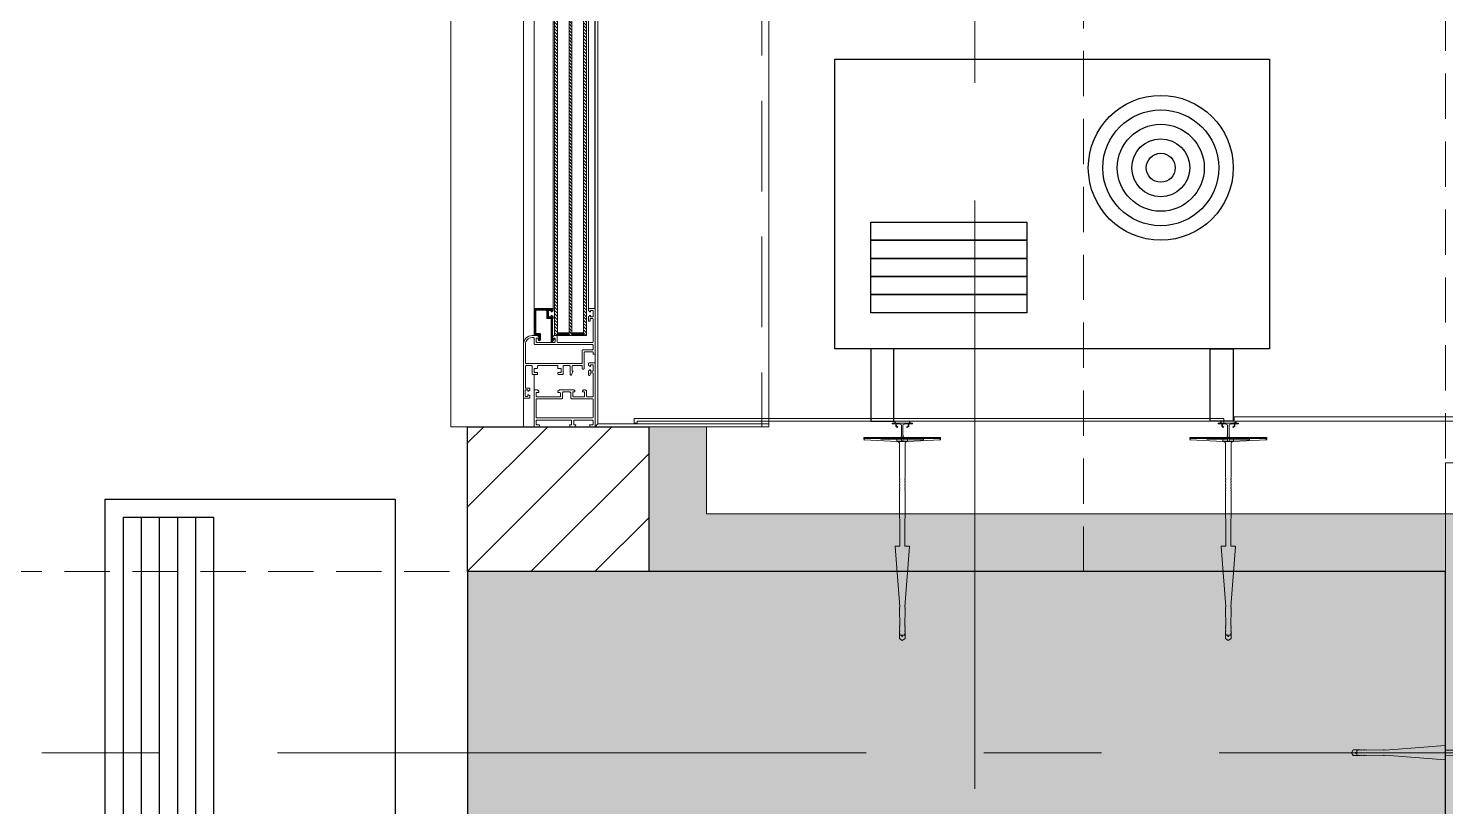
# Model space of a CAD drawing. Header units: centimetres. Extents: x 92587 to 105438, y -55119 to -48334.
# Drawn here: x 96618.5 to 96814.1, y -54104.8 to -53997.4 of the extents above; entities that cross this region are included whole.
import ezdxf

# ---------------------------------------------------------------- set-up
doc = ezdxf.new("R2010")
doc.units = ezdxf.units.CM
doc.header["$LTSCALE"] = 50
doc.header["$MEASUREMENT"] = 0
for name, pattern in [('AUSGEZOGEN', [0]), ('AXES', [2, 1.25, -0.25, 0.25, -0.25]), ('CACHE', [0.375, 0.25, -0.125]), ('CONTINU', [0]), ('CORNER', [20, 0, -20])]:
    doc.linetypes.add(name, pattern=pattern)
doc.layers.get('0').update_dxf_attribs({"color": 8})
for name, color, linetype in [('AXES', 10, 'AXES'), ('BETON COUPE', 3, 'CONTINU'), ('BETON TRAME', 252, 'Continuous'), ('BORD', 5, 'Continuous'), ('klima', 195, 'Continuous')]:
    doc.layers.add(name, color=color, linetype=linetype)
for name, color, linetype, lineweight in [('BETON CACHE', 4, 'CACHE', 5), ('ISOLATION', 252, 'Continuous', 0), ('MACONNERIE COUPE', 7, 'Continuous', 30), ('MACONNERIE HACHURE', 253, 'Continuous', 13), ('WD_Corner', 154, 'Continuous', 5), ('WD_Dowel', 154, 'Continuous', 5), ('WD_Text_Legende', 154, 'AUSGEZOGEN', 5), ('WINDOWS', 21, 'Continuous', 5)]:
    doc.layers.add(name, color=color, linetype=linetype, lineweight=lineweight)
doc.layers.add('WD_Assist1', color=6, linetype='CORNER', lineweight=0, plot=False)

# ---------------------------------------------------------------- blocks, each defined once
blk = doc.blocks.new('A$C1cd8c289')
at = {"layer": 'AXES', "lineweight": 5, "ltscale": 1.3}
for p, q in [((2040, -4150), (2040, -1058.41)), ((3195, -3235), (-1985, -3235))]:
    blk.add_line(p, q, dxfattribs=at)
blk = doc.blocks.new('DRITARE POS 1')
at = {"layer": 'WINDOWS', "transparency": 33554559}
h = blk.add_hatch(dxfattribs=at)
h.set_pattern_fill('ANSI31', color=256, angle=450)
h.set_pattern_definition([(135, (-46708.71279, -43842.46996), (-0.08838834765, -0.08838834765), [])])
h.paths.add_polyline_path([(-1.74, -12.58), (-1.74, -12.64), (-2.09, -12.64, -0.414214), (-2.15, -12.58), (-2.15, -12.21, -0.247394), (-2.13, -12.16, 1.657435), (-2.37, -12.03), (-2.37, -12.77, 0.414214), (-2.28, -12.86), (-1.81, -12.86, -0.414214), (-1.72, -12.95), (-1.72, -16, -0.414214), (-1.81, -16.09), (-3.16, -16.09, -0.414214), (-3.22, -16.03), (-3.22, -15.03, 0.414214), (-3.31, -14.93), (-3.76, -14.93, -0.414214), (-3.82, -14.88), (-3.82, -11.74, 0.737396), (-3.99, -11.69), (-4.23, -12.04, 0.603122), (-4.15, -12.19), (-4.08, -12.19, -0.414214), (-4.02, -12.25), (-4.02, -14.93), (-4.06, -14.93, 0.414214), (-4.12, -14.99), (-4.12, -15.19, 0.250765), (-4.09, -15.24), (-3.92, -15.37, 0.599022), (-3.84, -15.33), (-3.84, -15.25, -0.414214), (-3.78, -15.19), (-3.52, -15.19, -0.414214), (-3.46, -15.25), (-3.46, -16, -0.414214), (-3.52, -16.05), (-3.78, -16.05, -0.414214), (-3.84, -16), (-3.84, -15.92, 0.599022), (-3.92, -15.88), (-4.09, -16.01, 0.250765), (-4.12, -16.05), (-4.12, -16.26, 0.414214), (-4.06, -16.31), (-1.55, -16.31, 0.414214), (-1.5, -16.26), (-1.5, -12.64), (-1.5, -12.58)])
at = {"layer": 'WINDOWS'}
h = blk.add_hatch(dxfattribs=at)
h.set_pattern_fill('ANSI31', color=140, scale=2.5, angle=450)
h.set_pattern_definition([(135, (-46708.9128, -43897.46996), (-0.2209708691, -0.2209708691), [])])
h.paths.add_polyline_path([(-8.71, -124.96), (-8.71, -12.58), (-8.31, -12.58), (-8.31, -124.96)])
h.paths.add_polyline_path([(-6.71, -124.96), (-6.71, -12.58), (-6.31, -12.58), (-6.31, -124.96)])
h.paths.add_polyline_path([(-4.71, -124.96), (-4.71, -12.58), (-4.31, -12.58), (-4.31, -124.96)])
at = {"layer": 'WINDOWS', "transparency": 33554559}
h = blk.add_hatch(dxfattribs=at)
h.set_pattern_fill('ANSI31', color=140, angle=450)
h.set_pattern_definition([(135, (-46708.90849, -43880.46996), (-0.08838834765, -0.08838834765), [])])
h.paths.add_polyline_path([(-6.71, -12.58), (-8.31, -12.58), (-8.31, -12.98), (-6.71, -12.98)])
h.paths.add_polyline_path([(-4.71, -12.58), (-6.31, -12.58), (-6.31, -12.98), (-4.71, -12.98)])
h.paths.add_polyline_path([(-6.71, -124.56), (-8.31, -124.56), (-8.31, -124.96), (-6.71, -124.96)])
h.paths.add_polyline_path([(-4.71, -124.56), (-6.31, -124.56), (-6.31, -124.96), (-4.71, -124.96)])
at = {"layer": 'WINDOWS', "color": 165, "linetype": 'CACHE'}
blk.add_line((-32.9, -270), (-32.9, 0), dxfattribs=at)
at = {"layer": 'WINDOWS'}
for p, q in [((-1.5, -4.97), (-1.5, -7.22)), ((-9.9, -8.75), (-9.9, -10.08)), ((-0.01, -11.48), (0, -126.13)), ((-9.89, -16.28), (-9.89, -121.28)), ((-9, -16.26), (-9, -121.28)), ((-4.11, -121.28), (-4.12, -16.26)), ((-1.5, -16.26), (-1.49, -121.28))]:
    blk.add_line(p, q, dxfattribs=at)
at = {"layer": 'WINDOWS', "color": 165}
for points in [[(-9.9, 0), (-9.9, -270), (-33.9, -270), (-33.9, 0)], [(-9.9, 0), (-33.9, 0), (-33.9, -0.4), (-10.3, -0.4)], [(-10.3, -269.6), (-10.3, -0.4), (-9.9, 0), (-9.9, -270)], [(0, 0), (0, -270), (10, -270), (10, 0)]]:
    blk.add_lwpolyline(points, close=True, dxfattribs=at)
at = {"layer": 'WINDOWS'}
for points in [[(-7.08, -5), (-7.02, -5.06, 0.198912), (-6.98, -5.08), (-4.97, -5.08, 0.198912), (-4.93, -5.06), (-4.78, -4.91, 0.198912), (-4.76, -4.87), (-4.76, -4.8, 0.414214), (-4.82, -4.74), (-5.01, -4.74, -0.340481), (-5.14, -4.65), (-5.14, -4.24, -0.414214), (-5.04, -4.14), (-1.87, -4.14, -0.414214), (-1.78, -4.24), (-1.78, -4.65, -0.414214), (-1.87, -4.74), (-2.09, -4.74, 0.414214), (-2.15, -4.8), (-2.15, -4.87, 0.198912), (-2.13, -4.91), (-1.98, -5.06, 0.198912), (-1.94, -5.08), (-1.55, -5.08, 0.414214), (-1.5, -5.02), (-1.5, -0.06, 0.414214), (-1.55, 0), (-2.13, 0, 0.322823), (-2.19, -0.04), (-2.24, -0.21, 0.511918), (-2.19, -0.28), (-1.87, -0.28, -0.414214), (-1.78, -0.37), (-1.78, -0.84, -0.414214), (-1.87, -0.93), (-6.57, -0.93, -0.414214), (-6.67, -0.84), (-6.67, -0.37, -0.414214), (-6.57, -0.28), (-6.44, -0.28, 0.511918), (-6.39, -0.21), (-6.45, -0.04, 0.322823), (-6.5, 0), (-7.12, 0, 0.322823), (-7.17, -0.04), (-7.23, -0.21, 0.511918), (-7.17, -0.28), (-7.04, -0.28, -0.414214), (-6.95, -0.37), (-6.95, -0.84, -0.414214), (-7.04, -0.93), (-9.52, -0.93, -0.414214), (-9.62, -0.84), (-9.62, -0.37, -0.414214), (-9.52, -0.28), (-9.21, -0.28, 0.511918), (-9.15, -0.21), (-9.21, -0.04, 0.322823), (-9.26, 0), (-9.84, 0, 0.414214), (-9.9, -0.06), (-9.9, -8.75, 0.414214), (-9.84, -8.81), (-9.06, -8.81, 0.414214), (-9, -8.75), (-9, -8.51, 0.250765), (-9.03, -8.47), (-9.19, -8.35, 0.599022), (-9.28, -8.4), (-9.28, -8.51, -0.414214), (-9.34, -8.57), (-9.6, -8.57, -0.414214), (-9.65, -8.51), (-9.65, -7.73, -0.414214), (-9.6, -7.67), (-9.34, -7.67, -0.414214), (-9.28, -7.73), (-9.28, -7.8, 0.599022), (-9.19, -7.85), (-9.03, -7.74, 0.250765), (-9, -7.69), (-9, -7.16, 1), (-9.21, -7.16), (-9.21, -7.37, -0.414214), (-9.26, -7.43), (-9.56, -7.43, -0.414214), (-9.62, -7.37), (-9.62, -4.2, -0.414214), (-9.56, -4.14), (-8.83, -4.14, -0.414214), (-8.74, -4.24), (-8.74, -4.89, 0.414214), (-8.55, -5.08), (-8.3, -5.08, 0.198912), (-8.26, -5.06), (-8.2, -5, 0.198912), (-8.18, -4.96), (-8.18, -4.85, 0.414214), (-8.24, -4.8), (-8.4, -4.8, -0.414214), (-8.46, -4.74), (-8.46, -4.24, -0.414214), (-8.37, -4.14), (-6.91, -4.14, -0.414214), (-6.82, -4.24), (-6.82, -4.74, -0.414214), (-6.87, -4.8), (-7.04, -4.8, 0.414214), (-7.1, -4.85), (-7.1, -4.96, 0.198912)], [(0, -4.01, 0.414214), (-0.06, -3.96), (-0.84, -3.96, 0.414214), (-0.9, -4.01), (-0.9, -4.22, 0.250765), (-0.88, -4.27), (-0.71, -4.4, 0.599022), (-0.62, -4.35), (-0.62, -4.26, -0.414214), (-0.56, -4.2), (-0.3, -4.2, -0.414214), (-0.25, -4.26), (-0.25, -5.04, -0.414214), (-0.3, -5.1), (-0.56, -5.1, -0.414214), (-0.62, -5.04), (-0.62, -4.95, 0.599022), (-0.71, -4.9), (-0.88, -5.03, 0.250765), (-0.9, -5.08), (-0.9, -5.28, 0.414214), (-0.84, -5.34), (-0.34, -5.34, -0.414214), (-0.28, -5.39), (-0.28, -8.34, -0.414214), (-0.38, -8.44), (-1.12, -8.44, -0.414214), (-1.22, -8.34), (-1.22, -7.32, 0.414214), (-1.31, -7.22), (-1.87, -7.22, 0.414214), (-1.96, -7.32), (-1.96, -7.45, 0.414214), (-1.91, -7.5), (-1.55, -7.5, -0.414214), (-1.5, -7.56), (-1.5, -8.01, -0.414214), (-1.55, -8.06), (-1.91, -8.06, 0.414214), (-1.96, -8.12), (-1.96, -8.38, -0.414214), (-2.02, -8.44), (-4.71, -8.44, -0.414214), (-4.76, -8.38), (-4.76, -8.12, 0.414214), (-4.82, -8.06), (-5.17, -8.06, -0.414214), (-5.23, -8.01), (-5.23, -7.56, -0.414214), (-5.17, -7.5), (-4.82, -7.5, 0.414214), (-4.76, -7.45), (-4.76, -7.32, 0.414214), (-4.86, -7.22), (-5.42, -7.22, 0.414214), (-5.51, -7.32), (-5.51, -8.34, -0.414214), (-5.6, -8.44), (-6.39, -8.44, -0.414214), (-6.48, -8.34), (-6.48, -7.22, 0.809546), (-6.66, -7.19), (-6.85, -7.61, 0.543142), (-6.8, -7.69, -0.414214), (-6.74, -7.75), (-6.74, -8.34, -0.414214), (-6.84, -8.44), (-8.07, -8.44, -0.414214), (-8.12, -8.38), (-8.12, -8.03, 0.414214), (-8.18, -7.97), (-8.35, -7.97, 0.414214), (-8.4, -8.03), (-8.4, -10.25, -0.414214), (-8.5, -10.34), (-9.56, -10.34, -0.414214), (-9.62, -10.29), (-9.62, -10.08, 0.414214), (-9.67, -10.02), (-9.84, -10.02, 0.414214), (-9.9, -10.08), (-9.9, -16.26, 0.414214), (-9.84, -16.31), (-9.06, -16.31, 0.414214), (-9, -16.26), (-9, -16.05, 0.250765), (-9.03, -16.01), (-9.19, -15.88, 0.599022), (-9.28, -15.92), (-9.28, -16.02, -0.414214), (-9.34, -16.07), (-9.6, -16.07, -0.414214), (-9.65, -16.02), (-9.65, -15.23, -0.414214), (-9.6, -15.18), (-9.34, -15.18, -0.414214), (-9.28, -15.23), (-9.28, -15.33, 0.599022), (-9.19, -15.37), (-9.03, -15.24, 0.250765), (-9, -15.19), (-9, -14.62, 0.414214), (-9.06, -14.56), (-9.15, -14.56, 0.414214), (-9.21, -14.62), (-9.21, -14.88, -0.414214), (-9.26, -14.93), (-9.56, -14.93, -0.414214), (-9.62, -14.88), (-9.62, -11.7, -0.414214), (-9.56, -11.65), (-4.73, -11.65, -0.414214), (-4.68, -11.7), (-4.68, -12.53, 0.414214), (-4.62, -12.58), (-4.23, -12.58, 0.198912), (-4.19, -12.56), (-4.04, -12.41, 0.198912), (-4.02, -12.37), (-4.02, -12.3, 0.414214), (-4.08, -12.25), (-4.3, -12.25, -0.414214), (-4.4, -12.15), (-4.4, -11.74, -0.414214), (-4.3, -11.65), (-1.87, -11.65, -0.414214), (-1.78, -11.74), (-1.78, -12.15, -0.414214), (-1.87, -12.25), (-2.09, -12.25, 0.414214), (-2.15, -12.3), (-2.15, -12.37, 0.198912), (-2.13, -12.41), (-1.98, -12.56, 0.198912), (-1.94, -12.58), (-1.22, -12.58, 0.414214), (0, -11.37)], [(-1.5, -12.21, 0.414214), (-1.4, -12.3), (-1.18, -12.3), (-1.18, -12.3, 0.414214), (-0.28, -11.37), (-0.28, -8.77, 0.414214), (-0.34, -8.72), (-8.07, -8.72, 0.414214), (-8.12, -8.77), (-8.12, -10.53, -0.414214), (-8.22, -10.62), (-9.52, -10.62, 0.414214), (-9.62, -10.71), (-9.62, -11.27, 0.414214), (-9.52, -11.37), (-1.59, -11.37, -0.414214), (-1.5, -11.46)], [(-1.74, -12.64), (-2.09, -12.64, -0.414214), (-2.15, -12.58), (-2.15, -12.21, -0.247394), (-2.13, -12.16, 1.657435), (-2.37, -12.03), (-2.37, -12.77, 0.414214), (-2.28, -12.86), (-1.81, -12.86, -0.414214), (-1.72, -12.95), (-1.72, -16, -0.414214), (-1.81, -16.09), (-3.16, -16.09, -0.414214), (-3.22, -16.03), (-3.22, -15.03, 0.414214), (-3.31, -14.93), (-3.76, -14.93, -0.414214), (-3.82, -14.88), (-3.82, -11.74, 0.737396), (-3.99, -11.69), (-4.23, -12.04, 0.603122), (-4.15, -12.19), (-4.08, -12.19, -0.414214), (-4.02, -12.25), (-4.02, -14.93), (-4.06, -14.93, 0.414214), (-4.12, -14.99), (-4.12, -15.19, 0.250765), (-4.09, -15.24), (-3.92, -15.37, 0.599022), (-3.84, -15.33), (-3.84, -15.25, -0.414214), (-3.78, -15.19), (-3.52, -15.19, -0.414214), (-3.46, -15.25), (-3.46, -16, -0.414214), (-3.52, -16.05), (-3.78, -16.05, -0.414214), (-3.84, -16), (-3.84, -15.92, 0.599022), (-3.92, -15.88), (-4.09, -16.01, 0.250765), (-4.12, -16.05), (-4.12, -16.26, 0.414214), (-4.06, -16.31), (-1.55, -16.31, 0.414214), (-1.5, -16.26), (-1.5, -12.64), (-1.5, -12.58), (-1.74, -12.58)]]:
    blk.add_lwpolyline(points, format="xyb", close=True, dxfattribs=at)
for points in [[(-9.9, -270), (-9.9, 0), (0, 0), (0, -270)], [(-1.78, -1.27), (-1.83, -1.21), (-9.56, -1.21), (-9.62, -1.27), (-9.62, -3.81), (-9.56, -3.86), (-6.63, -3.86), (-6.54, -3.96), (-6.54, -4.7), (-6.44, -4.8), (-5.51, -4.8), (-5.42, -4.7), (-5.42, -3.96), (-5.32, -3.86), (-1.83, -3.86), (-1.78, -3.81)]]:
    blk.add_lwpolyline(points, close=True, dxfattribs=at)
at = {"layer": 'WINDOWS', "color": 140}
for points in [[(-8.71, -124.96), (-8.71, -12.58), (-8.31, -12.58), (-8.31, -124.96)], [(-6.71, -12.58), (-8.31, -12.58), (-8.31, -12.98), (-6.71, -12.98)], [(-6.71, -124.96), (-6.71, -12.58), (-6.31, -12.58), (-6.31, -124.96)], [(-4.71, -12.58), (-6.31, -12.58), (-6.31, -12.98), (-4.71, -12.98)], [(-4.71, -124.96), (-4.71, -12.58), (-4.31, -12.58), (-4.31, -124.96)]]:
    blk.add_lwpolyline(points, close=True, dxfattribs=at)
blk = doc.blocks.new('ankeri')
at = {"layer": 'WD_Assist1'}
for p, q in [((-2.32, 5.2), (-2.54, 0.59)), ((-2.22, 5.3), (-2.32, 5.2)), ((-2, 5.3), (-2.22, 5.3)), ((-2, -5.3), (-2, 5.3)), ((-29.75, 0.39), (-30, 0)), ((-30, 0), (-29.75, -0.39)), ((-2.76, 0.39), (-29.75, 0.39)), ((-2.54, 0.59), (-2.76, 0.39)), ((-29.75, -0.39), (-2.76, -0.39)), ((-2.76, -0.39), (-2.54, -0.59)), ((-2.54, -0.59), (-2.32, -5.2)), ((-2.32, -5.2), (-2.22, -5.3)), ((-2.22, -5.3), (-2, -5.3))]:
    blk.add_line(p, q, dxfattribs=at)
at = {"layer": 'WD_Corner', "lineweight": 5}
blk.add_lwpolyline([(-2, 0.1), (-1.85, 0.1, -1), (-1.75, 0.1), (-0.25, 0.1, 0.185242), (-0.1, 0.55), (-0.1, 0.72), (-0.15, 0.73), (-0.15, 0.74), (-0.1, 0.75), (-0.1, 0.85), (-0.3, 0.85), (-0.3, 0.8), (-0.32, 0.8), (-0.33, 0.85), (-0.38, 0.85), (-0.5, 0.73), (-0.47, 0.68), (-0.48, 0.68), (-0.53, 0.7), (-0.54, 0.69), (-0.51, 0.65), (-0.54, 0.62), (-0.61, 0.69), (-0.4, 0.9), (-0.1, 0.9), (-0.1, 1.4), (0, 1.4), (0.05, 1.2), (0, 1.2), (0.05, 1.1), (0, 1.1), (0.25, 1), (0, 1), (0, -1), (0.25, -1), (0, -1.1), (0.05, -1.1), (0, -1.2), (0.05, -1.2), (0, -1.4), (-0.1, -1.4), (-0.1, -0.9), (-0.4, -0.9), (-0.61, -0.69), (-0.54, -0.62), (-0.51, -0.65), (-0.54, -0.69), (-0.53, -0.7), (-0.48, -0.68), (-0.47, -0.68), (-0.5, -0.73), (-0.38, -0.85), (-0.33, -0.85), (-0.32, -0.8), (-0.3, -0.8), (-0.3, -0.85), (-0.1, -0.85), (-0.1, -0.75), (-0.15, -0.74), (-0.15, -0.73), (-0.1, -0.72), (-0.1, -0.55, 0.185242), (-0.25, -0.1), (-1.75, -0.1, -1), (-1.85, -0.1), (-2, -0.1)], format="xyb", close=True, dxfattribs=at)
at = {"layer": 'WD_Dowel'}
for p, q in [((-2.32, 5.2), (-2.54, 0.74)), ((-2, 5.3), (-2.22, 5.3)), ((-2.11, 5.3), (-2.11, -5.3)), ((-2, 5.3), (-2, -5.3)), ((-2.11, 2.94), (-2.32, 2.94)), ((-2.32, 2.94), (-2.32, 0.74)), ((-29.75, 0.39), (-30, 0)), ((-30, 0), (-29.75, -0.39)), ((-28.88, 0.39), (-29.75, 0.39)), ((-29.47, 0.05), (-29.25, 0.09)), ((-29.47, 0.05), (-29.47, -0.05)), ((-29.25, 0.29), (-29.04, 0.37)), ((-29.25, 0.29), (-29.25, -0.29)), ((-28.88, 0.39), (-29.04, 0.34)), ((-29.04, 0.34), (-29.04, 0.37)), ((-28.82, 0.39), (-28.88, 0.39)), ((-28.82, 0.39), (-28.82, 0.34)), ((-28.82, 0.34), (-28.66, 0.39)), ((-28.61, 0.39), (-28.66, 0.39)), ((-28.61, 0.39), (-28.66, 0.39)), ((-28.61, 0.39), (-28.61, 0.34)), ((-28.61, 0.34), (-28.44, 0.39)), ((-28.39, 0.39), (-28.44, 0.39)), ((-28.39, 0.39), (-28.39, 0.34)), ((-28.39, 0.34), (-28.23, 0.39)), ((-28.17, 0.39), (-28.23, 0.39)), ((-28.17, 0.39), (-28.17, 0.34)), ((-28.17, 0.34), (-28.01, 0.39)), ((-27.96, 0.39), (-28.01, 0.39)), ((-27.96, 0.39), (-27.96, 0.34)), ((-27.96, 0.34), (-25.61, 0.39)), ((-25.56, 0.39), (-25.61, 0.39)), ((-25.56, 0.39), (-25.56, 0.34)), ((-25.56, 0.34), (-25.4, 0.39)), ((-25.34, 0.39), (-25.4, 0.39)), ((-25.34, 0.34), (-17.05, 0.99)), ((-25.34, 0.39), (-25.34, 0.34)), ((-17, 0.99), (-17.05, 0.99)), ((-17, 0.99), (-17, 0.34)), ((-17, 0.34), (-9.36, 0.39)), ((-9.3, 0.39), (-9.36, 0.39)), ((-9.3, 0.39), (-9.3, 0.34)), ((-9.3, 0.34), (-9.14, 0.39)), ((-9.09, 0.39), (-9.14, 0.39)), ((-9.09, 0.39), (-9.09, 0.34)), ((-9.09, 0.34), (-8.93, 0.39)), ((-8.87, 0.39), (-8.93, 0.39)), ((-8.87, 0.39), (-8.87, 0.34)), ((-8.87, 0.34), (-8.71, 0.39)), ((-8.66, 0.39), (-8.71, 0.39)), ((-8.66, 0.39), (-8.66, 0.34)), ((-8.66, 0.34), (-8.5, 0.39)), ((-8.44, 0.39), (-8.5, 0.39)), ((-8.44, 0.39), (-8.44, 0.34)), ((-8.44, 0.34), (-8.28, 0.39)), ((-8.23, 0.39), (-8.28, 0.39)), ((-8.23, 0.39), (-8.23, 0.34)), ((-8.23, 0.34), (-8.06, 0.39)), ((-8.01, 0.39), (-8.06, 0.39)), ((-8.01, 0.39), (-8.01, 0.34)), ((-8.01, 0.34), (-7.85, 0.39)), ((-7.79, 0.39), (-7.85, 0.39)), ((-7.79, 0.39), (-7.79, 0.34)), ((-7.79, 0.34), (-7.63, 0.39)), ((-7.58, 0.39), (-7.63, 0.39)), ((-7.58, 0.39), (-7.58, 0.34)), ((-7.58, 0.34), (-7.42, 0.39)), ((-7.42, 0.39), (-2.76, 0.39)), ((-2.54, 0.74), (-2.54, -0.74)), ((-2.54, 0.74), (-2.11, 0.74)), ((-2.11, 0.1), (-2.54, 0.1)), ((-2.32, 0.1), (-2.32, 0.74)), ((-29.75, -0.39), (-28.88, -0.39)), ((-29.25, -0.1), (-29.47, -0.05)), ((-29.25, -0.29), (-29.04, -0.37)), ((-29.04, -0.37), (-29.04, -0.34)), ((-29.04, -0.34), (-28.88, -0.39)), ((-28.82, -0.39), (-28.88, -0.39)), ((-28.82, -0.39), (-28.82, -0.34)), ((-28.82, -0.34), (-28.66, -0.39)), ((-28.61, -0.39), (-28.66, -0.39)), ((-28.61, -0.39), (-28.61, -0.34)), ((-28.61, -0.34), (-28.44, -0.39)), ((-28.39, -0.39), (-28.44, -0.39)), ((-28.39, -0.39), (-28.39, -0.34)), ((-28.39, -0.34), (-28.23, -0.39)), ((-28.17, -0.39), (-28.23, -0.39)), ((-28.17, -0.39), (-28.17, -0.34)), ((-28.17, -0.34), (-28.01, -0.39)), ((-27.96, -0.39), (-28.01, -0.39)), ((-27.96, -0.39), (-27.96, -0.34)), ((-27.96, -0.34), (-25.61, -0.39)), ((-25.56, -0.39), (-25.61, -0.39)), ((-25.56, -0.39), (-25.56, -0.34)), ((-25.56, -0.34), (-25.4, -0.39)), ((-25.34, -0.39), (-25.4, -0.39)), ((-25.34, -0.39), (-25.34, -0.34)), ((-25.34, -0.34), (-17.05, -0.99)), ((-17, -0.99), (-17.05, -0.99)), ((-17, -0.99), (-17, -0.34)), ((-17, -0.34), (-9.36, -0.39)), ((-9.3, -0.39), (-9.36, -0.39)), ((-9.3, -0.39), (-9.3, -0.34)), ((-9.3, -0.34), (-9.14, -0.39)), ((-9.09, -0.39), (-9.14, -0.39)), ((-9.09, -0.39), (-9.09, -0.34)), ((-9.09, -0.34), (-8.93, -0.39)), ((-8.87, -0.39), (-8.93, -0.39)), ((-8.87, -0.39), (-8.87, -0.34)), ((-8.87, -0.34), (-8.71, -0.39)), ((-8.66, -0.39), (-8.71, -0.39)), ((-8.66, -0.39), (-8.66, -0.34)), ((-8.66, -0.34), (-8.5, -0.39)), ((-8.44, -0.39), (-8.5, -0.39)), ((-8.44, -0.39), (-8.44, -0.34)), ((-8.44, -0.34), (-8.28, -0.39)), ((-8.23, -0.39), (-8.28, -0.39)), ((-8.23, -0.39), (-8.23, -0.34)), ((-8.23, -0.34), (-8.06, -0.39)), ((-8.01, -0.39), (-8.06, -0.39)), ((-8.01, -0.39), (-8.01, -0.34)), ((-8.01, -0.34), (-7.85, -0.39)), ((-7.79, -0.39), (-7.85, -0.39)), ((-7.79, -0.39), (-7.79, -0.34)), ((-7.79, -0.34), (-7.63, -0.39)), ((-7.58, -0.39), (-7.63, -0.39)), ((-7.58, -0.39), (-7.58, -0.34)), ((-7.58, -0.34), (-7.42, -0.39)), ((-7.42, -0.39), (-2.76, -0.39)), ((-2.11, -0.1), (-2.54, -0.1)), ((-2.54, -0.74), (-2.11, -0.74)), ((-2.54, -0.74), (-2.32, -5.2)), ((-2.32, -0.74), (-2.32, -0.1)), ((-2.22, -2.94), (-2.32, -0.74)), ((-2.11, -2.94), (-2.22, -2.94)), ((-2, -5.3), (-2.22, -5.3))]:
    blk.add_line(p, q, dxfattribs=at)
for centre, major_axis, start_param, end_param in [((-2.22, 5.2), (0.108, 0), 1.570796, 3.141593), ((-2.76, 0.59), (0.216, 0), -1.570795, 0), ((-2.76, -0.59), (-0.216, 0), 3.141593, 4.712389), ((-2.22, -5.2), (0.108, 0), 3.141593, 4.712389)]:
    blk.add_ellipse(centre, major_axis=major_axis, ratio=0.909091, start_param=start_param, end_param=end_param, dxfattribs=at)

msp = doc.modelspace()

# ---------------------------------------------------------------- hatches: boundary and pattern name
at = {"layer": 'BETON TRAME', "transparency": 33554559}
h = msp.add_hatch(color=256, dxfattribs=at)
h.dxf.hatch_style = 1
h.paths.add_polyline_path([(95944.11, -52797.36), (95979.11, -52797.36), (95979.11, -53447.36), (95944.11, -53447.36), (95944.11, -53272.36), (95484.11, -53272.36), (95484.11, -53447.36), (95449.11, -53447.36), (95449.11, -52797.36), (95484.11, -52797.36), (95484.11, -53232.36), (95694.11, -53232.36), (95694.11, -52902.36), (95734.11, -52902.36), (95734.11, -53232.36), (95944.11, -53232.36)])
h.paths.add_polyline_path([(96814.11, -54122.36), (96814.11, -54072.36), (96679.11, -54072.36), (96679.11, -54122.36)])
h.paths.add_polyline_path([(96079.11, -54122.36), (96079.11, -54072.36), (95944.11, -54072.36), (95944.11, -54122.36)])
h.paths.add_polyline_path([(95484.11, -54122.36), (95484.11, -54072.36), (95349.11, -54072.36), (95349.11, -54122.36)])
h.paths.add_polyline_path([(94749.11, -54122.36), (94749.11, -54072.36), (94614.11, -54072.36), (94614.11, -54122.36)])
h.paths.add_polyline_path([(94749.11, -53447.36), (94749.11, -53397.36), (94614.11, -53397.36), (94614.11, -53447.36)])
h.paths.add_polyline_path([(96814.11, -53447.36), (96814.11, -53397.36), (96679.11, -53397.36), (96679.11, -53447.36)])
h.paths.add_polyline_path([(96814.11, -52847.36), (96814.11, -52797.36), (96679.11, -52797.36), (96679.11, -52847.36)])
h.paths.add_polyline_path([(94749.11, -52847.36), (94749.11, -52797.36), (94614.11, -52797.36), (94614.11, -52847.36)])
h.paths.add_polyline_path([(94749.11, -52107.36), (94749.11, -52057.36), (94614.11, -52057.36), (94614.11, -52107.36)])
h.paths.add_polyline_path([(96679.11, -52057.36), (96679.11, -52107.36), (96814.11, -52107.36), (96814.11, -52057.36)])
h.paths.add_polyline_path([(95984.11, -52107.36), (95984.11, -52057.36), (95874.11, -52057.36), (95874.11, -52107.36)])
h.paths.add_polyline_path([(95554.11, -52107.36), (95554.11, -52057.36), (95444.11, -52057.36), (95444.11, -52107.36)])
h.paths.add_polyline_path([(95579.11, -52057.36), (95554.11, -52057.36), (95554.11, -52562.36), (95579.11, -52562.36)])
h.paths.add_polyline_path([(95874.11, -52057.36), (95849.11, -52057.36), (95849.11, -52562.36), (95874.11, -52562.36)])
at = {"layer": 'ISOLATION', "transparency": 33554687}
h = msp.add_hatch(dxfattribs=at)
h.set_pattern_fill('INSUL', color=256, scale=10, angle=45)
h.set_pattern_definition([(45, (95325.019, -52616.9036), (-2.6516504, 2.6516504), []), (45, (95324.1353, -52616.0197), (-2.6516504, 2.6516504), [1.25, -1.25]), (45, (95323.2514, -52615.136), (-2.6516504, 2.6516504), [1.25, -1.25])])
h.paths.add_polyline_path([(96712.11, -54052.36), (96712.11, -54064.36), (96822.11, -54064.36), (96822.11, -54130.36), (96712.11, -54130.36), (96712.11, -54195.36), (96624.11, -54195.36), (96624.11, -54187.36), (96704.11, -54187.36), (96704.11, -54122.36), (96814.11, -54122.36), (96814.11, -54072.36), (96704.11, -54072.36), (96704.11, -54052.36)])
at = {"layer": 'MACONNERIE HACHURE'}
h = msp.add_hatch(dxfattribs=at)
h.set_pattern_fill('ANSI31', color=256, scale=50, style=0)
h.set_pattern_definition([(45, (845.911, 6550.742), (-4.41941738, 4.41941738), [])])
h.paths.add_polyline_path([(96464.11, -53567.36), (96464.11, -53736.36), (96392.11, -53736.36), (96392.11, -53757.36), (96414.11, -53757.36), (96414.11, -53762.36), (96234.11, -53762.36), (96234.11, -53750.36), (96284.11, -53750.36), (96284.11, -53577.36), (96306.11, -53577.36), (96306.11, -53589.36), (96296.11, -53589.36), (96296.11, -53750.36), (96387.11, -53750.36), (96387.11, -53731.36), (96444.11, -53731.36), (96444.11, -53589.36), (96388.11, -53589.36), (96388.11, -53577.36), (96452.11, -53577.36), (96452.11, -53567.36)])
h.paths.add_polyline_path([(95894.28, -52902.36), (95944.11, -52902.36), (95944.11, -52942.36), (95894.28, -52942.36)])
h.paths.add_polyline_path([(95734.11, -52902.36), (95774.11, -52902.36), (95774.11, -52942.36), (95734.11, -52942.36)])
h.paths.add_polyline_path([(95874.11, -52547.36), (95964.11, -52547.36), (95964.11, -52607.36), (96117.11, -52607.36), (96117.11, -52547.36), (96129.11, -52547.36), (96129.11, -52667.36), (96109.11, -52667.36), (96109.11, -52632.36), (95944.11, -52632.36), (95944.11, -52583.36), (95874.11, -52583.36), (95874.11, -52632.36), (95839.11, -52632.36), (95839.11, -52612.36), (95849.11, -52612.36), (95849.11, -52562.36), (95874.11, -52562.36), (95874.11, -52578.36), (95944.11, -52578.36), (95944.11, -52552.36), (95874.11, -52552.36)])
h.paths.add_polyline_path([(96444.11, -54162.36), (96344.11, -54162.36), (96344.11, -54187.36), (96444.11, -54187.36)])
h.paths.add_polyline_path([(96679.11, -52154.25), (96704.11, -52154.25), (96704.11, -52107.36), (96679.11, -52107.36)])
h.paths.add_polyline_path([(96679.11, -54052.36), (96704.11, -54052.36), (96704.11, -54072.36), (96679.11, -54072.36)])
h.paths.add_polyline_path([(95996.61, -52902.36), (95979.11, -52902.36), (95979.11, -52922.36), (95996.61, -52922.36)])
h.paths.add_polyline_path([(96319.11, -52789.36), (96329.11, -52789.36), (96329.11, -52777.36), (96289.11, -52777.36), (96289.11, -52789.36), (96299.11, -52789.36), (96299.11, -53107.36), (96129.11, -53107.36), (96129.11, -52789.36), (96207.12, -52789.36), (96207.12, -52777.36), (96129.11, -52777.36), (96129.11, -52767.36), (96109.11, -52767.36), (96109.11, -52902.36), (96096.61, -52902.36), (96096.61, -52922.36), (96109.11, -52922.36), (96109.11, -53137.36), (96130.11, -53137.36), (96130.11, -53467.36), (96228.12, -53467.36), (96228.12, -53455.36), (96150.11, -53455.36), (96150.11, -53137.36), (96320.11, -53137.36), (96320.11, -53455.36), (96310.11, -53455.36), (96310.11, -53467.36), (96350.11, -53467.36), (96350.11, -53455.36), (96340.11, -53455.36), (96340.11, -53137.36), (96679.11, -53137.36), (96679.11, -53182.36), (96704.11, -53182.36), (96704.11, -53132.36), (96814.11, -53132.36), (96814.11, -53112.36), (96704.11, -53112.36), (96704.11, -53062.36), (96679.11, -53062.36), (96679.11, -53107.36), (96319.11, -53107.36)])
h.paths.add_polyline_path([(96487.11, -53762.36), (96487.11, -53742.36), (96789.11, -53742.36), (96789.11, -53677.36), (96814.11, -53677.36), (96814.11, -53767.36), (96704.11, -53767.36), (96704.11, -53782.36), (96679.11, -53782.36), (96679.11, -53762.36)])
h.paths.add_polyline_path([(96044.11, -53859.36), (96019.11, -53859.36), (96019.11, -53581.36), (95967.11, -53581.36), (95967.11, -53559.36), (95979.11, -53559.36), (95979.11, -53569.36), (96104.11, -53569.36), (96104.11, -53581.36), (96044.11, -53581.36)])
h.paths.add_polyline_path([(96019.11, -53932.36), (96019.11, -53952.36), (95969.11, -53952.36), (95969.11, -54072.36), (95944.11, -54072.36), (95944.11, -53957.36), (95926.61, -53957.36), (95926.61, -53932.36)])
h.paths.add_polyline_path([(96679.11, -54122.36), (96679.11, -54162.36), (96624.11, -54162.36), (96624.11, -54187.36), (96704.11, -54187.36), (96704.11, -54122.36)])
h.paths.add_polyline_path([(96104.11, -54162.36), (96164.11, -54162.36), (96164.11, -54187.36), (96079.11, -54187.36), (96079.11, -54122.36), (96079.11, -54122.36), (96079.11, -54072.36), (96104.11, -54072.36)])
h.paths.add_polyline_path([(96679.11, -52482.36), (96679.11, -52424.25), (96704.11, -52424.25), (96704.11, -52477.36), (96814.11, -52477.36), (96814.11, -52567.36), (96789.11, -52567.36), (96789.11, -52502.36), (96456.11, -52502.36), (96456.11, -52675.36), (96444.11, -52675.36), (96444.11, -52667.36), (96388.11, -52667.36), (96388.11, -52655.36), (96444.11, -52655.36), (96444.11, -52507.36), (96296.11, -52507.36), (96296.11, -52655.36), (96306.11, -52655.36), (96306.11, -52667.36), (96284.11, -52667.36), (96284.11, -52494.36), (96234.24, -52494.36), (96234.24, -52482.36)])
h.paths.add_polyline_path([(96444.11, -52809.36), (96444.11, -52789.36), (96421.11, -52789.36), (96421.11, -52777.36), (96444.11, -52777.36), (96444.11, -52767.36), (96456.11, -52767.36), (96456.11, -52797.36), (96679.11, -52797.36), (96679.11, -52809.36)], flags=17)
h.paths.add_polyline_path([(96464.11, -53447.36), (96679.11, -53447.36), (96679.11, -53435.36), (96452.11, -53435.36), (96452.11, -53455.36), (96442.11, -53455.36), (96442.11, -53467.36), (96452.11, -53467.36), (96452.11, -53475.36), (96464.11, -53475.36)])
h.paths.add_polyline_path([(95879.11, -53447.36), (95879.11, -53459.36), (95967.11, -53459.36), (95967.11, -53467.36), (95979.11, -53467.36), (95979.11, -53447.36)])
h.paths.add_polyline_path([(96789.11, -52797.36), (96814.11, -52797.36), (96814.11, -52747.36), (96789.11, -52747.36)])
h.paths.add_polyline_path([(96789.11, -53447.36), (96814.11, -53447.36), (96814.11, -53497.36), (96789.11, -53497.36)])
h.paths.add_polyline_path([(96679.11, -52847.36), (96704.11, -52847.36), (96704.11, -52902.25), (96679.11, -52902.25)], flags=17)
h.paths.add_polyline_path([(96679.11, -53397.36), (96704.11, -53397.36), (96704.11, -53342.47), (96679.11, -53342.47)], flags=17)
h.paths.add_polyline_path([(95533.94, -52902.36), (95484.11, -52902.36), (95484.11, -52942.36), (95533.94, -52942.36)])
h.paths.add_polyline_path([(95694.11, -52902.36), (95654.11, -52902.36), (95654.11, -52942.36), (95694.11, -52942.36)])
h.paths.add_polyline_path([(95849.11, -52082.36), (95829.11, -52082.36), (95829.11, -52057.36), (95849.11, -52057.36)])
h.paths.add_polyline_path([(96164.11, -52082.36), (96164.11, -52057.36), (95984.11, -52057.36), (95984.11, -52082.36)])
h.paths.add_polyline_path([(95554.11, -52547.36), (95464.11, -52547.36), (95464.11, -52607.36), (95311.11, -52607.36), (95311.11, -52547.36), (95299.11, -52547.36), (95299.11, -52667.36), (95319.11, -52667.36), (95319.11, -52632.36), (95484.11, -52632.36), (95484.11, -52583.36), (95554.11, -52583.36), (95554.11, -52632.36), (95739.11, -52632.36), (95739.11, -52612.36), (95579.11, -52612.36), (95579.11, -52562.36), (95554.11, -52562.36), (95554.11, -52578.36), (95484.11, -52578.36), (95484.11, -52552.36), (95554.11, -52552.36)])
h.paths.add_polyline_path([(94984.11, -54162.36), (95084.11, -54162.36), (95084.11, -54187.36), (94984.11, -54187.36)])
h.paths.add_polyline_path([(94749.11, -52154.25), (94724.11, -52154.25), (94724.11, -52107.36), (94749.11, -52107.36)])
h.paths.add_polyline_path([(94749.11, -54052.36), (94724.11, -54052.36), (94724.11, -54072.36), (94749.11, -54072.36)])
h.paths.add_polyline_path([(95431.61, -52902.36), (95449.11, -52902.36), (95449.11, -52922.36), (95431.61, -52922.36)])
h.paths.add_polyline_path([(95729.11, -53932.36), (95746.61, -53932.36), (95746.61, -53957.36), (95729.11, -53957.36), (95729.11, -54122.36), (95699.11, -54122.36), (95699.11, -53957.36), (95681.5, -53957.36), (95681.5, -53932.36), (95699.11, -53932.36), (95699.11, -53459.36), (95631.11, -53459.36), (95631.11, -53447.36), (95699.11, -53447.36), (95699.11, -53272.36), (95729.11, -53272.36), (95729.11, -53447.36), (95797.11, -53447.36), (95797.11, -53459.36), (95729.11, -53459.36)])
h.paths.add_polyline_path([(95109.11, -52789.36), (95099.11, -52789.36), (95099.11, -52777.36), (95139.11, -52777.36), (95139.11, -52789.36), (95129.11, -52789.36), (95129.11, -53107.36), (95299.11, -53107.36), (95299.11, -52789.36), (95221.1, -52789.36), (95221.1, -52777.36), (95299.11, -52777.36), (95299.11, -52767.36), (95319.11, -52767.36), (95319.11, -52902.36), (95331.61, -52902.36), (95331.61, -52922.36), (95319.11, -52922.36), (95319.11, -53137.36), (95298.11, -53137.36), (95298.11, -53467.36), (95200.1, -53467.36), (95200.1, -53455.36), (95278.11, -53455.36), (95278.11, -53137.36), (95108.11, -53137.36), (95108.11, -53455.36), (95118.11, -53455.36), (95118.11, -53467.36), (95078.11, -53467.36), (95078.11, -53455.36), (95088.11, -53455.36), (95088.11, -53137.36), (94749.11, -53137.36), (94749.11, -53182.36), (94724.11, -53182.36), (94724.11, -53132.36), (94614.11, -53132.36), (94614.11, -53112.36), (94724.11, -53112.36), (94724.11, -53062.36), (94749.11, -53062.36), (94749.11, -53107.36), (95109.11, -53107.36)])
h.paths.add_polyline_path([(94964.11, -53736.36), (95036.11, -53736.36), (95036.11, -53757.36), (95014.11, -53757.36), (95014.11, -53762.36), (95194.11, -53762.36), (95194.11, -53750.36), (95144.11, -53750.36), (95144.11, -53577.36), (95122.11, -53577.36), (95122.11, -53589.36), (95132.11, -53589.36), (95132.11, -53750.36), (95041.11, -53750.36), (95041.11, -53731.36), (94984.11, -53731.36), (94984.11, -53589.36), (95040.11, -53589.36), (95040.11, -53577.36), (94976.11, -53577.36), (94976.11, -53567.36), (94964.11, -53567.36)])
h.paths.add_polyline_path([(94941.11, -53762.36), (94941.11, -53742.36), (94639.11, -53742.36), (94639.11, -53677.36), (94614.11, -53677.36), (94614.11, -53767.36), (94724.11, -53767.36), (94724.11, -53782.36), (94749.11, -53782.36), (94749.11, -53762.36)])
h.paths.add_polyline_path([(95384.11, -53859.36), (95409.11, -53859.36), (95409.11, -53581.36), (95461.11, -53581.36), (95461.11, -53559.36), (95449.11, -53559.36), (95449.11, -53569.36), (95324.11, -53569.36), (95324.11, -53581.36), (95384.11, -53581.36)])
h.paths.add_polyline_path([(95409.11, -53932.36), (95409.11, -53952.36), (95459.11, -53952.36), (95459.11, -54072.36), (95484.11, -54072.36), (95484.11, -53957.36), (95501.61, -53957.36), (95501.61, -53932.36)])
h.paths.add_polyline_path([(94749.11, -54122.36), (94749.11, -54162.36), (94804.11, -54162.36), (94804.11, -54187.36), (94724.11, -54187.36), (94724.11, -54122.36)])
h.paths.add_polyline_path([(95324.11, -54162.36), (95264.11, -54162.36), (95264.11, -54187.36), (95349.11, -54187.36), (95349.11, -54122.36), (95349.11, -54122.36), (95349.11, -54072.36), (95324.11, -54072.36)])
h.paths.add_polyline_path([(96679.11, -52082.36), (96624.11, -52082.36), (96624.11, -52057.36), (96679.11, -52057.36)])
h.paths.add_polyline_path([(96444.11, -52082.36), (96444.11, -52057.36), (96344.11, -52057.36), (96344.11, -52082.36)])
h.paths.add_polyline_path([(95729.11, -52082.36), (95579.11, -52082.36), (95579.11, -52057.36), (95729.11, -52057.36)])
h.paths.add_polyline_path([(95444.11, -52082.36), (94749.11, -52082.36), (94749.11, -52057.36), (95444.11, -52057.36)])
h.paths.add_polyline_path([(94749.11, -52482.36), (94749.11, -52424.25), (94724.11, -52424.25), (94724.11, -52477.36), (94614.11, -52477.36), (94614.11, -52567.36), (94639.11, -52567.36), (94639.11, -52502.36), (94972.11, -52502.36), (94972.11, -52675.36), (94984.11, -52675.36), (94984.11, -52667.36), (95040.11, -52667.36), (95040.11, -52655.36), (94984.11, -52655.36), (94984.11, -52507.36), (95132.11, -52507.36), (95132.11, -52655.36), (95122.11, -52655.36), (95122.11, -52667.36), (95144.11, -52667.36), (95144.11, -52494.36), (95193.98, -52494.36), (95193.98, -52482.36)])
h.paths.add_polyline_path([(94984.11, -52809.36), (94984.11, -52789.36), (95007.11, -52789.36), (95007.11, -52777.36), (94984.11, -52777.36), (94984.11, -52767.36), (94972.11, -52767.36), (94972.11, -52797.36), (94749.11, -52797.36), (94749.11, -52809.36)], flags=17)
h.paths.add_polyline_path([(94964.11, -53447.36), (94749.11, -53447.36), (94749.11, -53435.36), (94976.11, -53435.36), (94976.11, -53455.36), (94986.11, -53455.36), (94986.11, -53467.36), (94976.11, -53467.36), (94976.11, -53475.36), (94964.11, -53475.36)])
h.paths.add_polyline_path([(95549.11, -53447.36), (95549.11, -53459.36), (95461.11, -53459.36), (95461.11, -53467.36), (95449.11, -53467.36), (95449.11, -53447.36)])
h.paths.add_polyline_path([(94639.11, -52797.36), (94614.11, -52797.36), (94614.11, -52747.36), (94639.11, -52747.36)])
h.paths.add_polyline_path([(94639.11, -53447.36), (94614.11, -53447.36), (94614.11, -53497.36), (94639.11, -53497.36)])
h.paths.add_polyline_path([(94749.11, -52847.36), (94724.11, -52847.36), (94724.11, -52902.25), (94749.11, -52902.25)], flags=17)
h.paths.add_polyline_path([(94749.11, -53397.36), (94724.11, -53397.36), (94724.11, -53342.47), (94749.11, -53342.47)], flags=17)

# ---------------------------------------------------------------- linework, layer by layer
at = {"layer": 'BETON CACHE', "lineweight": 5, "ltscale": 0.5}
for points in [[(94614.11, -54122.36), (96814.11, -54122.36), (96814.11, -52057.36), (94614.11, -52057.36)], [(94664.11, -54072.36), (96764.11, -54072.36), (96764.11, -52107.36), (94664.11, -52107.36)]]:
    msp.add_lwpolyline(points, close=True, dxfattribs=at)
at = {"layer": 'BETON COUPE'}
msp.add_lwpolyline([(96814.11, -54122.36), (96814.11, -54072.36), (96679.11, -54072.36), (96679.11, -54122.36)], close=True, dxfattribs=at)
at = {"layer": 'BORD', "lineweight": 5, "ltscale": 0.5}
msp.add_lwpolyline([(94514.11, -53782.36), (94514.11, -54057.36), (94614.11, -54057.36), (94614.11, -54122.36), (94724.11, -54122.36), (94724.11, -54187.36), (95349.11, -54187.36), (95349.11, -54122.36), (96079.11, -54122.36), (96079.11, -54187.36), (96704.11, -54187.36), (96704.11, -54122.36), (96814.11, -54122.36), (96814.11, -54057.36), (96914.11, -54057.36), (96914.11, -53782.36)], dxfattribs=at)
at = {"layer": 'ISOLATION', "lineweight": 5, "ltscale": 0.5}
msp.add_lwpolyline([(96712.11, -54052.36), (96712.11, -54064.36), (96822.11, -54064.36), (96822.11, -54130.36), (96712.11, -54130.36), (96712.11, -54195.36), (96624.11, -54195.36), (96624.11, -54187.36), (96704.11, -54187.36), (96704.11, -54122.36), (96814.11, -54122.36), (96814.11, -54072.36), (96704.11, -54072.36), (96704.11, -54052.36)], close=True, dxfattribs=at)
at = {"layer": 'klima', "linetype": 'Continuous', "lineweight": 25}
for p, q in [((96629.11, -54162.36), (96629.11, -54062.36)), ((96629.11, -54062.36), (96669.11, -54062.36)), ((96669.11, -54062.36), (96669.11, -54162.36)), ((96631.61, -54159.86), (96631.61, -54064.86)), ((96631.61, -54064.86), (96644.11, -54064.86)), ((96634.11, -54159.86), (96634.11, -54064.86)), ((96636.61, -54159.86), (96636.61, -54064.86)), ((96639.11, -54159.86), (96639.11, -54064.86)), ((96641.61, -54159.86), (96641.61, -54064.86)), ((96644.11, -54159.86), (96644.11, -54064.86))]:
    msp.add_line(p, q, dxfattribs=at)
for points in [[(96789.79, -54001.61), (96789.79, -54041.61), (96729.79, -54041.61), (96729.79, -54001.61)], [(96756.3, -54024.11), (96756.3, -54026.61), (96734.79, -54026.61), (96734.79, -54024.11)], [(96756.3, -54026.61), (96756.3, -54029.11), (96734.79, -54029.11), (96734.79, -54026.61)], [(96756.3, -54029.11), (96756.3, -54031.61), (96734.79, -54031.61), (96734.79, -54029.11)], [(96756.3, -54031.61), (96756.3, -54034.11), (96734.79, -54034.11), (96734.79, -54031.61)], [(96756.3, -54034.11), (96756.3, -54036.61), (96734.79, -54036.61), (96734.79, -54034.11)], [(96734.79, -54041.61), (96734.79, -54051.61), (96737.96, -54051.61), (96737.96, -54041.61)], [(96784.79, -54041.61), (96784.79, -54051.61), (96781.63, -54051.61), (96781.63, -54041.61)]]:
    msp.add_lwpolyline(points, close=True, dxfattribs=at)
for radius in [10, 8, 6, 4, 2]:
    msp.add_circle((96774.79, -54016.61), radius, dxfattribs=at)
at = {"layer": 'MACONNERIE COUPE'}
msp.add_lwpolyline([(96679.11, -54052.36), (96704.11, -54052.36), (96704.11, -54072.36), (96679.11, -54072.36)], close=True, dxfattribs=at)
at = {"layer": 'WD_Corner', "lineweight": 5, "ltscale": 0.5}
for points in [[(96702.51, -54051.86), (96702.11, -54051.86), (96702.11, -54051.21), (96783.51, -54051.21), (96783.51, -54051.86), (96783.11, -54051.86), (96783.11, -54051.61), (96702.51, -54051.61)], [(96831.11, -54096.36), (96831.36, -54096.36), (96831.36, -54051.61), (96785.11, -54051.61), (96785.11, -54051.86), (96784.91, -54051.86), (96784.91, -54051.01), (96831.96, -54051.01), (96831.96, -54096.56), (96831.11, -54096.56)]]:
    msp.add_lwpolyline(points, close=True, dxfattribs=at)

# ---------------------------------------------------------------- block references
at = {"lineweight": 5, "rotation": 180}
msp.add_blockref('DRITARE POS 1', (96686.81, -54052.36), dxfattribs=at)
at = {"layer": 'MACONNERIE COUPE', "lineweight": 5, "ltscale": 0.5}
msp.add_blockref('A$C1cd8c289', (94709.11, -50862.36), dxfattribs=at)
at = {"layer": 'WD_Text_Legende', "xscale": -1}
for p, rotation in [((96739.11, -54051.86), 270), ((96784.11, -54051.86), 270), ((96831.11, -54097.36), 180)]:
    msp.add_blockref('ankeri', p, dxfattribs=dict(at, rotation=rotation))

doc.saveas('drawing.dxf')
